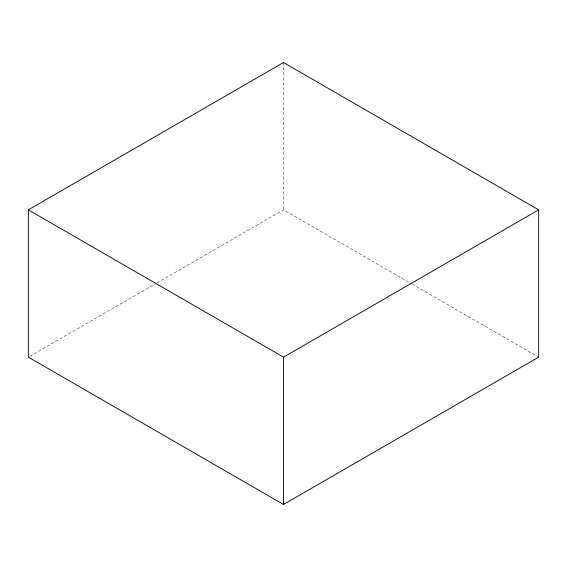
<?xml version="1.0" encoding="UTF-8"?>
<svg xmlns="http://www.w3.org/2000/svg" width="567" height="567" viewBox="0 0 567 567"><rect width="100%" height="100%" fill="white"/><g stroke="black" fill="none" stroke-linecap="round" stroke-linejoin="round"><path stroke-width="0.43" stroke-dasharray="2.83 2.13" d="M29.881 356.274L156.308 283.28M157.073 282.841L283.5 209.847L411.458 283.72M412.223 284.166L537.885 356.714M283.5 62.533L283.5 209.847"/><path stroke-width="0.85" d="M28.35 209.847L283.5 62.533L538.65 209.847L538.65 357.153L283.5 504.467L28.35 357.153L28.35 209.847L283.5 357.153L538.65 209.847M283.5 357.153L283.5 504.467"/></g></svg>
